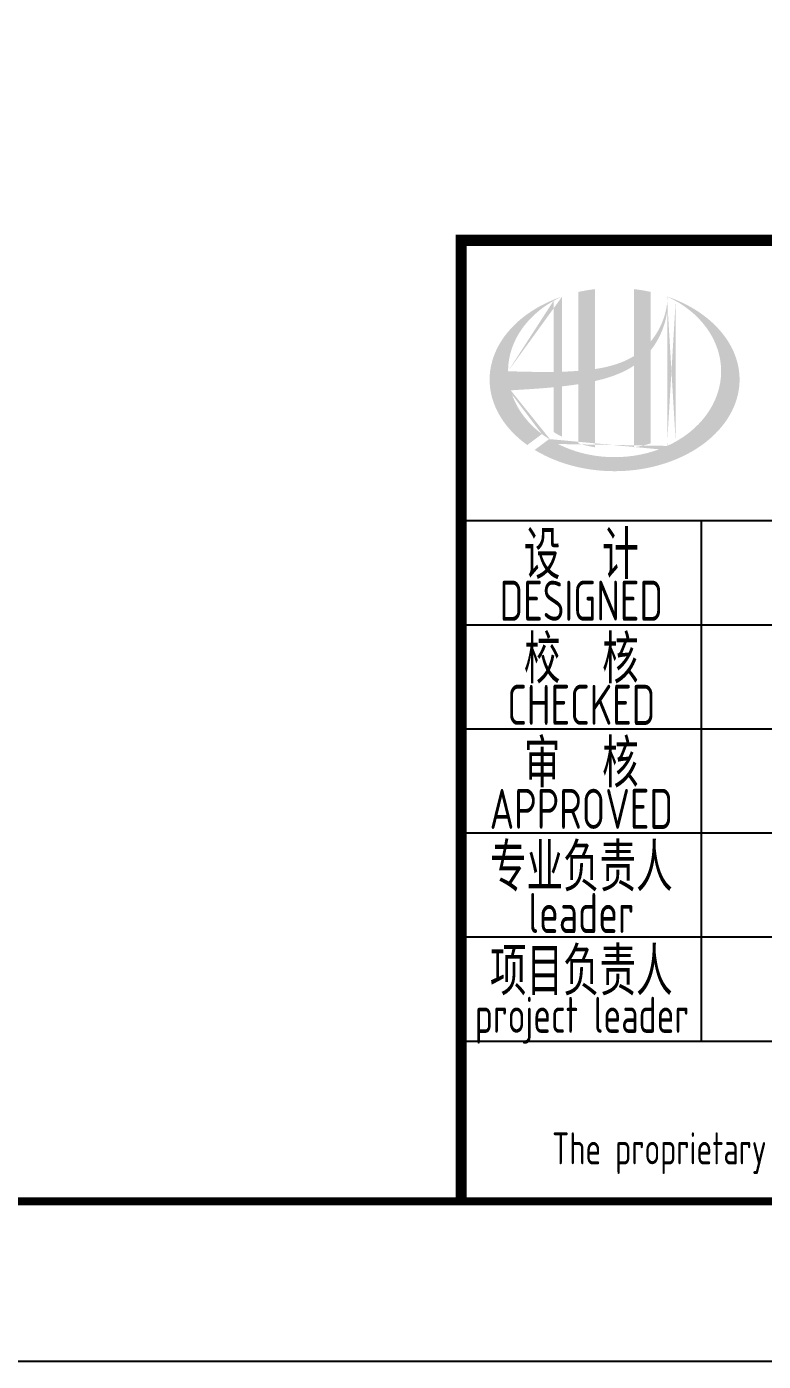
# Model space of a CAD drawing. Extents: x 6250600 to 6678662, y -692028 to -290561.
# Drawn here: x 6369408 to 6374005, y -372379 to -364044 of the extents above; entities that cross this region are included whole.
import ezdxf
from ezdxf.enums import TextEntityAlignment as Align

# ---------------------------------------------------------------- set-up
doc = ezdxf.new("R2010")
doc.units = 0
doc.header["$LTSCALE"] = 1000
doc.header["$MEASUREMENT"] = 0
doc.layers.get('0').update_dxf_attribs({"linetype": 'CONTINUOUS'})
doc.layers.add('PUB_TITLE', color=4, linetype='CONTINUOUS')
doc.styles.add('AHD', font='sceie.shx', dxfattribs={"width": 0.7, "bigfont": 'sceic.shx'})

msp = doc.modelspace()

# ---------------------------------------------------------------- hatches: boundary and pattern name
h = msp.add_hatch(color=256)
edge = h.paths.add_edge_path()
edge.add_spline(control_points=[(6372956.1, -366257.1), (6372962.2, -366255.7), (6372968.3, -366254.3), (6373017.4, -366242.4), (6373060, -366229.4), (6373134.9, -366198.3), (6373167.9, -366181.3), (6373198.7, -366160.7)], knot_values=[61.629012, 61.629012, 61.629012, 61.629012, 63.330431, 63.330431, 75.353634, 75.353634, 85.398649, 85.398649, 85.398649, 85.398649], degree=3, periodic=0)
edge.add_line((6373198.7, -366160.7), (6373198.7, -366670.9))
edge.add_spline(control_points=[(6373198.7, -366670.9), (6373215.9, -366668.2), (6373232.9, -366664.9), (6373267.7, -366656.8), (6373285.4, -366652), (6373302.7, -366646.5)], knot_values=[4.908456, 4.908456, 4.908456, 4.908456, 4.992821, 4.992821, 5.083034, 5.083034, 5.083034, 5.083034], degree=3, periodic=0)
edge.add_line((6373302.7, -366646.5), (6373302.7, -366065.1))
edge.add_spline(control_points=[(6373302.7, -366065.1), (6373311.4, -366054.1), (6373319.6, -366042.8), (6373345.7, -366003.1), (6373361.3, -365973.2), (6373390.6, -365900.4), (6373401.8, -365856.6), (6373406.5, -365811.3), (6373406.6, -365810), (6373406.7, -365808.7)], knot_values=[97.991744, 97.991744, 97.991744, 97.991744, 101.64219, 101.64219, 110.337975, 110.337975, 121.934322, 121.934322, 122.270691, 122.270691, 122.270691, 122.270691], degree=3, periodic=0)
edge.add_line((6373406.7, -365808.7), (6373406.7, -365738.3))
edge.add_spline(control_points=[(6373406.7, -365738.3), (6373406.7, -365746), (6373406.3, -365753.6), (6373405.7, -365761.3)], knot_values=[126.194075, 126.194075, 126.194075, 126.194075, 128.396762, 128.396762, 128.396762, 128.396762], degree=3, periodic=0)
edge.add_spline(control_points=[(6373405.7, -365761.3), (6373405.3, -365767.5), (6373404.6, -365773.7), (6373403.9, -365780)], knot_values=[124.417049, 124.417049, 124.417049, 124.417049, 126.194075, 126.194075, 126.194075, 126.194075], degree=3, periodic=0)
edge.add_spline(control_points=[(6373403.9, -365780), (6373402.7, -365789.1), (6373401.3, -365798.2), (6373399.5, -365807.3)], knot_values=[121.80529, 121.80529, 121.80529, 121.80529, 124.417049, 124.417049, 124.417049, 124.417049], degree=3, periodic=0)
edge.add_spline(control_points=[(6373399.5, -365807.3), (6373397.1, -365819.5), (6373394.1, -365831.6), (6373390.7, -365843.6)], knot_values=[118.31574, 118.31574, 118.31574, 118.31574, 121.80529, 121.80529, 121.80529, 121.80529], degree=3, periodic=0)
edge.add_spline(control_points=[(6373390.7, -365843.6), (6373387.2, -365855.7), (6373383.1, -365867.7), (6373378.6, -365879.6)], knot_values=[114.795988, 114.795988, 114.795988, 114.795988, 118.31574, 118.31574, 118.31574, 118.31574], degree=3, periodic=0)
edge.add_spline(control_points=[(6373378.6, -365879.6), (6373374.1, -365891.3), (6373369.1, -365902.8), (6373363.7, -365914.2)], knot_values=[111.329641, 111.329641, 111.329641, 111.329641, 114.795988, 114.795988, 114.795988, 114.795988], degree=3, periodic=0)
edge.add_spline(control_points=[(6373363.7, -365914.2), (6373358.1, -365925.7), (6373352.1, -365937.1), (6373345.7, -365948.1)], knot_values=[107.79529, 107.79529, 107.79529, 107.79529, 111.329641, 111.329641, 111.329641, 111.329641], degree=3, periodic=0)
edge.add_spline(control_points=[(6373345.7, -365948.1), (6373339.4, -365959), (6373332.6, -365969.5), (6373325.5, -365979.8)], knot_values=[104.343579, 104.343579, 104.343579, 104.343579, 107.79529, 107.79529, 107.79529, 107.79529], degree=3, periodic=0)
edge.add_spline(control_points=[(6373325.5, -365979.8), (6373318.3, -365990.2), (6373310.7, -366000.2), (6373302.7, -366009.9)], knot_values=[100.8507, 100.8507, 100.8507, 100.8507, 104.343579, 104.343579, 104.343579, 104.343579], degree=3, periodic=0)
edge.add_line((6373302.7, -366009.9), (6373302.7, -365700.6))
edge.add_spline(control_points=[(6373302.7, -365700.6), (6373268.7, -365693.1), (6373233.9, -365687.2), (6373198.7, -365683.1)], knot_values=[4.423999, 4.423999, 4.423999, 4.423999, 4.558741, 4.558741, 4.558741, 4.558741], degree=3, periodic=0)
edge.add_line((6373198.7, -365683.1), (6373198.7, -366101.2))
edge.add_spline(control_points=[(6373198.7, -366101.2), (6373126.8, -366145.8), (6373042.6, -366169), (6372956.1, -366182)], knot_values=[63.246215, 63.246215, 63.246215, 63.246215, 87.689124, 87.689124, 87.689124, 87.689124], degree=3, periodic=0)
edge.add_line((6372956.1, -366182), (6372956.1, -365683.1))
edge.add_spline(control_points=[(6372956.1, -365683.1), (6372920.9, -365687.2), (6372886.1, -365693.1), (6372852.1, -365700.6)], knot_values=[4.866038, 4.866038, 4.866038, 4.866038, 5.000777, 5.000777, 5.000777, 5.000777], degree=3, periodic=0)
edge.add_line((6372852.1, -365700.6), (6372852.1, -366193.5))
edge.add_spline(control_points=[(6372852.1, -366193.5), (6372850.4, -366193.6), (6372815.5, -366196.2), (6372780.8, -366198), (6372748.1, -366199)], knot_values=[43.657356, 43.657356, 43.657356, 43.657356, 44.134253, 53.497092, 53.497092, 53.497092, 53.497092], degree=3, periodic=0)
edge.add_line((6372748.1, -366199), (6372748.1, -365729.9))
edge.add_spline(control_points=[(6372748.1, -365729.9), (6372731, -365735.7), (6372714.3, -365742), (6372697.9, -365748.8)], knot_values=[5.14157, 5.14157, 5.14157, 5.14157, 5.212921, 5.212921, 5.212921, 5.212921], degree=3, periodic=0)
edge.add_spline(control_points=[(6372697.9, -365748.8), (6372691, -365751.6), (6372684.1, -365754.5), (6372651.9, -365768.7), (6372627.4, -365780.9), (6372603.9, -365794.1)], knot_values=[5.212921, 5.212921, 5.212921, 5.212921, 5.24296, 5.24296, 5.355623, 5.355623, 5.355623, 5.355623], degree=3, periodic=0)
edge.add_spline(control_points=[(6372603.9, -365794.1), (6372589, -365802.5), (6372574.6, -365811.2), (6372560.6, -365820.3)], knot_values=[5.355623, 5.355623, 5.355623, 5.355623, 5.426974, 5.426974, 5.426974, 5.426974], degree=3, periodic=0)
edge.add_spline(control_points=[(6372560.6, -365820.3), (6372553.1, -365825.2), (6372545.9, -365830.1), (6372532.4, -365839.6), (6372526.1, -365844.1), (6372520, -365848.7)], knot_values=[5.426974, 5.426974, 5.426974, 5.426974, 5.464765, 5.464765, 5.498325, 5.498325, 5.498325, 5.498325], degree=3, periodic=0)
edge.add_spline(control_points=[(6372520, -365848.7), (6372493.9, -365868.3), (6372469.9, -365889.1), (6372448, -365911.1)], knot_values=[5.498325, 5.498325, 5.498325, 5.498325, 5.641027, 5.641027, 5.641027, 5.641027], degree=3, periodic=0)
edge.add_spline(control_points=[(6372448, -365911.1), (6372441, -365918.1), (6372434.2, -365925.2), (6372413.8, -365947.8), (6372400.9, -365963.6), (6372389.1, -365979.8)], knot_values=[5.641027, 5.641027, 5.641027, 5.641027, 5.686569, 5.686569, 5.783729, 5.783729, 5.783729, 5.783729], degree=3, periodic=0)
edge.add_spline(control_points=[(6372389.1, -365979.8), (6372374, -366000.6), (6372360.7, -366022), (6372347.6, -366047), (6372345.9, -366050.1), (6372344.4, -366053.3)], knot_values=[5.783729, 5.783729, 5.783729, 5.783729, 5.908374, 5.908374, 5.92643, 5.92643, 5.92643, 5.92643], degree=3, periodic=0)
edge.add_spline(control_points=[(6372344.4, -366053.3), (6372331.9, -366078.4), (6372321.9, -366104.1), (6372314.3, -366130)], knot_values=[5.92643, 5.92643, 5.92643, 5.92643, 6.069132, 6.069132, 6.069132, 6.069132], degree=3, periodic=0)
edge.add_spline(control_points=[(6372314.3, -366130), (6372311.1, -366141.1), (6372308.4, -366152.3), (6372303, -366178.4), (6372300.7, -366193.5), (6372299.3, -366208.6)], knot_values=[6.069132, 6.069132, 6.069132, 6.069132, 6.130179, 6.130179, 6.211834, 6.211834, 6.211834, 6.211834], degree=3, periodic=0)
edge.add_spline(control_points=[(6372299.3, -366208.6), (6372298, -366221.7), (6372297.4, -366234.9), (6372297.4, -366248.1)], knot_values=[6.211834, 6.211834, 6.211834, 6.211834, 6.283185, 6.283185, 6.283185, 6.283185], degree=3, periodic=0)
edge.add_spline(control_points=[(6372297.4, -366248.1), (6372297.4, -366257.4), (6372297.7, -366266.8), (6372298.4, -366276.1)], knot_values=[6.283185, 6.283185, 6.283185, 6.283185, 6.333655, 6.333655, 6.333655, 6.333655], degree=3, periodic=0)
edge.add_spline(control_points=[(6372298.4, -366276.1), (6372299.6, -366294.7), (6372302.1, -366313.3), (6372305.9, -366331.9)], knot_values=[6.333655, 6.333655, 6.333655, 6.333655, 6.434594, 6.434594, 6.434594, 6.434594], degree=3, periodic=0)
edge.add_spline(control_points=[(6372305.9, -366331.9), (6372306.1, -366333.1), (6372306.4, -366334.3), (6372310.3, -366352.8), (6372315.1, -366370), (6372320.9, -366387)], knot_values=[6.434594, 6.434594, 6.434594, 6.434594, 6.441278, 6.441278, 6.535532, 6.535532, 6.535532, 6.535532], degree=3, periodic=0)
edge.add_spline(control_points=[(6372320.9, -366387), (6372327.2, -366405.2), (6372334.7, -366423.3), (6372343.5, -366441.1)], knot_values=[6.535532, 6.535532, 6.535532, 6.535532, 6.636471, 6.636471, 6.636471, 6.636471], degree=3, periodic=0)
edge.add_spline(control_points=[(6372343.5, -366441.1), (6372345.7, -366445.5), (6372347.9, -366450), (6372357.3, -366467.6), (6372365, -366480.7), (6372373.4, -366493.5)], knot_values=[6.636471, 6.636471, 6.636471, 6.636471, 6.661894, 6.661894, 6.73741, 6.73741, 6.73741, 6.73741], degree=3, periodic=0)
edge.add_spline(control_points=[(6372373.4, -366493.5), (6372384.5, -366510.7), (6372396.9, -366527.5), (6372410.4, -366543.9)], knot_values=[6.73741, 6.73741, 6.73741, 6.73741, 6.838349, 6.838349, 6.838349, 6.838349], degree=3, periodic=0)
edge.add_spline(control_points=[(6372410.4, -366543.9), (6372416.4, -366551), (6372422.5, -366558.1), (6372437, -366574), (6372445.6, -366582.9), (6372454.4, -366591.5)], knot_values=[6.838349, 6.838349, 6.838349, 6.838349, 6.88251, 6.88251, 6.939288, 6.939288, 6.939288, 6.939288], degree=3, periodic=0)
edge.add_spline(control_points=[(6372454.4, -366591.5), (6372470.2, -366606.9), (6372487.1, -366621.7), (6372505, -366635.9)], knot_values=[6.939288, 6.939288, 6.939288, 6.939288, 7.040227, 7.040227, 7.040227, 7.040227], degree=3, periodic=0)
edge.add_spline(control_points=[(6372505, -366635.9), (6372513.9, -366643), (6372523.1, -366650), (6372532.6, -366656.7)], knot_values=[7.040227, 7.040227, 7.040227, 7.040227, 7.090696, 7.090696, 7.090696, 7.090696], degree=3, periodic=0)
edge.add_line((6372532.6, -366656.7), (6372623.7, -366588.4))
edge.add_ellipse((6373077.4, -366196.1), major_axis=(665, 0), ratio=0.806676, start_angle=192.81901, end_angle=226.98533, ccw=False)
edge.add_spline(control_points=[(6372428.9, -366315.1), (6372453, -366313.6), (6372477.1, -366312.2), (6372565.7, -366306.7), (6372630.6, -366302.4), (6372696.1, -366296)], knot_values=[11.398263, 11.398263, 11.398263, 11.398263, 18.40729, 18.40729, 37.18094, 37.18094, 37.18094, 37.18094], degree=3, periodic=0)
edge.add_line((6372696.1, -366296), (6372696.1, -366575.1))
edge.add_spline(control_points=[(6372696.1, -366575.1), (6372699.6, -366577.3), (6372703.2, -366579.5), (6372720.2, -366589.7), (6372733.9, -366597.3), (6372748.1, -366604.5)], knot_values=[4.049945, 4.049945, 4.049945, 4.049945, 4.072021, 4.072021, 4.153257, 4.153257, 4.153257, 4.153257], degree=3, periodic=0)
edge.add_line((6372748.1, -366604.5), (6372748.1, -366290.6))
edge.add_spline(control_points=[(6372748.1, -366290.6), (6372780.3, -366286.9), (6372812.6, -366282.7), (6372847.5, -366277.3), (6372849.8, -366276.9), (6372852.1, -366276.6)], knot_values=[42.135009, 42.135009, 42.135009, 42.135009, 51.307228, 51.307228, 51.948574, 51.948574, 51.948574, 51.948574], degree=3, periodic=0)
edge.add_line((6372852.1, -366276.6), (6372852.1, -366646.5))
edge.add_spline(control_points=[(6372852.1, -366646.5), (6372885.7, -366657.1), (6372920.6, -366665.3), (6372956.1, -366670.9)], knot_values=[4.34174, 4.34174, 4.34174, 4.34174, 4.516316, 4.516316, 4.516316, 4.516316], degree=3, periodic=0)
edge.add_line((6372956.1, -366670.9), (6372956.1, -366257.1))
edge = h.paths.add_edge_path(flags=16)
edge.add_ellipse((6373077.4, -366196.1), major_axis=(665, 0), ratio=0.806676, start_angle=124.98746, end_angle=179.99898, ccw=False)
edge.add_line((6372696.1, -365756.6), (6372696.1, -366200.2))
edge.add_spline(control_points=[(6372696.1, -366200.2), (6372600.7, -366201.5), (6372506.8, -366198.5), (6372412.4, -366196.1)], knot_values=[11.27373, 11.27373, 11.27373, 11.27373, 38.687513, 38.687513, 38.687513, 38.687513], degree=3, periodic=0)
edge = h.paths.add_edge_path()
edge.add_spline(control_points=[(6372578.6, -366687.2), (6372609.6, -366706.2), (6372642.8, -366723.5), (6372727.4, -366760.7), (6372780.7, -366778.6), (6372891.4, -366805.2), (6372948.9, -366813.9), (6373065, -366821.6), (6373123.7, -366820.7), (6373239.2, -366809.2), (6373296.1, -366798.7), (6373405.1, -366768.6), (6373457.3, -366749.1), (6373554.2, -366702.2), (6373598.9, -366674.9), (6373678.9, -366613.9), (6373714.1, -366580.4), (6373773.4, -366508.9), (6373797.5, -366471), (6373833.9, -366392.9), (6373846.2, -366352.7), (6373858.8, -366271.5), (6373859, -366230.5), (6373847.6, -366149), (6373835.8, -366108.5), (6373800.2, -366029.8), (6373776.4, -365991.6), (6373717.5, -365919.4), (6373682.5, -365885.5), (6373602.7, -365823.8), (6373557.9, -365796.1), (6373476.8, -365756.3), (6373442.4, -365742.1), (6373406.7, -365729.9)], knot_values=[0.886421, 0.886421, 0.886421, 0.886421, 1.040557, 1.040557, 1.261172, 1.261172, 1.481788, 1.481788, 1.702404, 1.702404, 1.92302, 1.92302, 2.143636, 2.143636, 2.364252, 2.364252, 2.584868, 2.584868, 2.805484, 2.805484, 3.026099, 3.026099, 3.246715, 3.246715, 3.46852, 3.46852, 3.690325, 3.690325, 3.91213, 3.91213, 4.133935, 4.133935, 4.283209, 4.283209, 4.283209, 4.283209], degree=3, periodic=0)
edge.add_line((6373406.7, -365729.9), (6373406.7, -365729.9))
edge.add_spline(control_points=[(6373406.7, -365730), (6373406.8, -365732.8), (6373406.8, -365735.5), (6373406.7, -365738.3)], knot_values=[128.396762, 128.396762, 128.396762, 128.396762, 129.192193, 129.192193, 129.192193, 129.192193], degree=3, periodic=0)
edge.add_line((6373406.7, -365738.3), (6373406.7, -366662.2))
edge.add_ellipse((6373077.4, -366196.1), major_axis=(665, 0), ratio=0.806676, start_angle=232.10542, end_angle=299.68334, ccw=False)
edge.add_line((6372668.9, -366619.5), (6372578.6, -366687.2))
edge = h.paths.add_edge_path(flags=16)
edge.add_ellipse((6373077.4, -366196.1), major_axis=(665, 0), ratio=0.806676, start_angle=304.98746, end_angle=415.01211, ccw=False)
edge.add_line((6373458.7, -366635.6), (6373458.7, -365756.6))
h = msp.add_hatch(color=256)
edge = h.paths.add_edge_path()
edge.add_spline(control_points=[(6372956.1, -366257.1), (6372962.2, -366255.7), (6372968.3, -366254.3), (6373017.4, -366242.4), (6373060, -366229.4), (6373134.9, -366198.3), (6373167.9, -366181.3), (6373198.7, -366160.7)], knot_values=[61.629012, 61.629012, 61.629012, 61.629012, 63.330431, 63.330431, 75.353634, 75.353634, 85.398649, 85.398649, 85.398649, 85.398649], degree=3, periodic=0)
edge.add_line((6373198.7, -366160.7), (6373198.7, -366670.9))
edge.add_spline(control_points=[(6373198.7, -366670.9), (6373215.9, -366668.2), (6373232.9, -366664.9), (6373267.7, -366656.8), (6373285.4, -366652), (6373302.7, -366646.5)], knot_values=[4.908456, 4.908456, 4.908456, 4.908456, 4.992821, 4.992821, 5.083034, 5.083034, 5.083034, 5.083034], degree=3, periodic=0)
edge.add_line((6373302.7, -366646.5), (6373302.7, -366065.1))
edge.add_spline(control_points=[(6373302.7, -366065.1), (6373311.4, -366054.1), (6373319.6, -366042.8), (6373345.7, -366003.1), (6373361.3, -365973.2), (6373390.6, -365900.4), (6373401.8, -365856.6), (6373406.5, -365811.3), (6373406.6, -365810), (6373406.7, -365808.7)], knot_values=[97.991744, 97.991744, 97.991744, 97.991744, 101.64219, 101.64219, 110.337975, 110.337975, 121.934322, 121.934322, 122.270691, 122.270691, 122.270691, 122.270691], degree=3, periodic=0)
edge.add_line((6373406.7, -365808.7), (6373406.7, -365738.3))
edge.add_spline(control_points=[(6373406.7, -365738.3), (6373406.7, -365746), (6373406.3, -365753.6), (6373405.7, -365761.3)], knot_values=[126.194075, 126.194075, 126.194075, 126.194075, 128.396762, 128.396762, 128.396762, 128.396762], degree=3, periodic=0)
edge.add_spline(control_points=[(6373405.7, -365761.3), (6373405.3, -365767.5), (6373404.6, -365773.7), (6373403.9, -365780)], knot_values=[124.417049, 124.417049, 124.417049, 124.417049, 126.194075, 126.194075, 126.194075, 126.194075], degree=3, periodic=0)
edge.add_spline(control_points=[(6373403.9, -365780), (6373402.7, -365789.1), (6373401.3, -365798.2), (6373399.5, -365807.3)], knot_values=[121.80529, 121.80529, 121.80529, 121.80529, 124.417049, 124.417049, 124.417049, 124.417049], degree=3, periodic=0)
edge.add_spline(control_points=[(6373399.5, -365807.3), (6373397.1, -365819.5), (6373394.1, -365831.6), (6373390.7, -365843.6)], knot_values=[118.31574, 118.31574, 118.31574, 118.31574, 121.80529, 121.80529, 121.80529, 121.80529], degree=3, periodic=0)
edge.add_spline(control_points=[(6373390.7, -365843.6), (6373387.2, -365855.7), (6373383.1, -365867.7), (6373378.6, -365879.6)], knot_values=[114.795988, 114.795988, 114.795988, 114.795988, 118.31574, 118.31574, 118.31574, 118.31574], degree=3, periodic=0)
edge.add_spline(control_points=[(6373378.6, -365879.6), (6373374.1, -365891.3), (6373369.1, -365902.8), (6373363.7, -365914.2)], knot_values=[111.329641, 111.329641, 111.329641, 111.329641, 114.795988, 114.795988, 114.795988, 114.795988], degree=3, periodic=0)
edge.add_spline(control_points=[(6373363.7, -365914.2), (6373358.1, -365925.7), (6373352.1, -365937.1), (6373345.7, -365948.1)], knot_values=[107.79529, 107.79529, 107.79529, 107.79529, 111.329641, 111.329641, 111.329641, 111.329641], degree=3, periodic=0)
edge.add_spline(control_points=[(6373345.7, -365948.1), (6373339.4, -365959), (6373332.6, -365969.5), (6373325.5, -365979.8)], knot_values=[104.343579, 104.343579, 104.343579, 104.343579, 107.79529, 107.79529, 107.79529, 107.79529], degree=3, periodic=0)
edge.add_spline(control_points=[(6373325.5, -365979.8), (6373318.3, -365990.2), (6373310.7, -366000.2), (6373302.7, -366009.9)], knot_values=[100.8507, 100.8507, 100.8507, 100.8507, 104.343579, 104.343579, 104.343579, 104.343579], degree=3, periodic=0)
edge.add_line((6373302.7, -366009.9), (6373302.7, -365700.6))
edge.add_spline(control_points=[(6373302.7, -365700.6), (6373268.7, -365693.1), (6373233.9, -365687.2), (6373198.7, -365683.1)], knot_values=[4.423999, 4.423999, 4.423999, 4.423999, 4.558741, 4.558741, 4.558741, 4.558741], degree=3, periodic=0)
edge.add_line((6373198.7, -365683.1), (6373198.7, -366101.2))
edge.add_spline(control_points=[(6373198.7, -366101.2), (6373126.8, -366145.8), (6373042.6, -366169), (6372956.1, -366182)], knot_values=[63.246215, 63.246215, 63.246215, 63.246215, 87.689124, 87.689124, 87.689124, 87.689124], degree=3, periodic=0)
edge.add_line((6372956.1, -366182), (6372956.1, -365683.1))
edge.add_spline(control_points=[(6372956.1, -365683.1), (6372920.9, -365687.2), (6372886.1, -365693.1), (6372852.1, -365700.6)], knot_values=[4.866038, 4.866038, 4.866038, 4.866038, 5.000777, 5.000777, 5.000777, 5.000777], degree=3, periodic=0)
edge.add_line((6372852.1, -365700.6), (6372852.1, -366193.5))
edge.add_spline(control_points=[(6372852.1, -366193.5), (6372850.4, -366193.6), (6372815.5, -366196.2), (6372780.8, -366198), (6372748.1, -366199)], knot_values=[43.657356, 43.657356, 43.657356, 43.657356, 44.134253, 53.497092, 53.497092, 53.497092, 53.497092], degree=3, periodic=0)
edge.add_line((6372748.1, -366199), (6372748.1, -365729.9))
edge.add_spline(control_points=[(6372748.1, -365729.9), (6372731, -365735.7), (6372714.3, -365742), (6372697.9, -365748.8)], knot_values=[5.14157, 5.14157, 5.14157, 5.14157, 5.212921, 5.212921, 5.212921, 5.212921], degree=3, periodic=0)
edge.add_spline(control_points=[(6372697.9, -365748.8), (6372691, -365751.6), (6372684.1, -365754.5), (6372651.9, -365768.7), (6372627.4, -365780.9), (6372603.9, -365794.1)], knot_values=[5.212921, 5.212921, 5.212921, 5.212921, 5.24296, 5.24296, 5.355623, 5.355623, 5.355623, 5.355623], degree=3, periodic=0)
edge.add_spline(control_points=[(6372603.9, -365794.1), (6372589, -365802.5), (6372574.6, -365811.2), (6372560.6, -365820.3)], knot_values=[5.355623, 5.355623, 5.355623, 5.355623, 5.426974, 5.426974, 5.426974, 5.426974], degree=3, periodic=0)
edge.add_spline(control_points=[(6372560.6, -365820.3), (6372553.1, -365825.2), (6372545.9, -365830.1), (6372532.4, -365839.6), (6372526.1, -365844.1), (6372520, -365848.7)], knot_values=[5.426974, 5.426974, 5.426974, 5.426974, 5.464765, 5.464765, 5.498325, 5.498325, 5.498325, 5.498325], degree=3, periodic=0)
edge.add_spline(control_points=[(6372520, -365848.7), (6372493.9, -365868.3), (6372469.9, -365889.1), (6372448, -365911.1)], knot_values=[5.498325, 5.498325, 5.498325, 5.498325, 5.641027, 5.641027, 5.641027, 5.641027], degree=3, periodic=0)
edge.add_spline(control_points=[(6372448, -365911.1), (6372441, -365918.1), (6372434.2, -365925.2), (6372413.8, -365947.8), (6372400.9, -365963.6), (6372389.1, -365979.8)], knot_values=[5.641027, 5.641027, 5.641027, 5.641027, 5.686569, 5.686569, 5.783729, 5.783729, 5.783729, 5.783729], degree=3, periodic=0)
edge.add_spline(control_points=[(6372389.1, -365979.8), (6372374, -366000.6), (6372360.7, -366022), (6372347.6, -366047), (6372345.9, -366050.1), (6372344.4, -366053.3)], knot_values=[5.783729, 5.783729, 5.783729, 5.783729, 5.908374, 5.908374, 5.92643, 5.92643, 5.92643, 5.92643], degree=3, periodic=0)
edge.add_spline(control_points=[(6372344.4, -366053.3), (6372331.9, -366078.4), (6372321.9, -366104.1), (6372314.3, -366130)], knot_values=[5.92643, 5.92643, 5.92643, 5.92643, 6.069132, 6.069132, 6.069132, 6.069132], degree=3, periodic=0)
edge.add_spline(control_points=[(6372314.3, -366130), (6372311.1, -366141.1), (6372308.4, -366152.3), (6372303, -366178.4), (6372300.7, -366193.5), (6372299.3, -366208.6)], knot_values=[6.069132, 6.069132, 6.069132, 6.069132, 6.130179, 6.130179, 6.211834, 6.211834, 6.211834, 6.211834], degree=3, periodic=0)
edge.add_spline(control_points=[(6372299.3, -366208.6), (6372298, -366221.7), (6372297.4, -366234.9), (6372297.4, -366248.1)], knot_values=[6.211834, 6.211834, 6.211834, 6.211834, 6.283185, 6.283185, 6.283185, 6.283185], degree=3, periodic=0)
edge.add_spline(control_points=[(6372297.4, -366248.1), (6372297.4, -366257.4), (6372297.7, -366266.8), (6372298.4, -366276.1)], knot_values=[6.283185, 6.283185, 6.283185, 6.283185, 6.333655, 6.333655, 6.333655, 6.333655], degree=3, periodic=0)
edge.add_spline(control_points=[(6372298.4, -366276.1), (6372299.6, -366294.7), (6372302.1, -366313.3), (6372305.9, -366331.9)], knot_values=[6.333655, 6.333655, 6.333655, 6.333655, 6.434594, 6.434594, 6.434594, 6.434594], degree=3, periodic=0)
edge.add_spline(control_points=[(6372305.9, -366331.9), (6372306.1, -366333.1), (6372306.4, -366334.3), (6372310.3, -366352.8), (6372315.1, -366370), (6372320.9, -366387)], knot_values=[6.434594, 6.434594, 6.434594, 6.434594, 6.441278, 6.441278, 6.535532, 6.535532, 6.535532, 6.535532], degree=3, periodic=0)
edge.add_spline(control_points=[(6372320.9, -366387), (6372327.2, -366405.2), (6372334.7, -366423.3), (6372343.5, -366441.1)], knot_values=[6.535532, 6.535532, 6.535532, 6.535532, 6.636471, 6.636471, 6.636471, 6.636471], degree=3, periodic=0)
edge.add_spline(control_points=[(6372343.5, -366441.1), (6372345.7, -366445.5), (6372347.9, -366450), (6372357.3, -366467.6), (6372365, -366480.7), (6372373.4, -366493.5)], knot_values=[6.636471, 6.636471, 6.636471, 6.636471, 6.661894, 6.661894, 6.73741, 6.73741, 6.73741, 6.73741], degree=3, periodic=0)
edge.add_spline(control_points=[(6372373.4, -366493.5), (6372384.5, -366510.7), (6372396.9, -366527.5), (6372410.4, -366543.9)], knot_values=[6.73741, 6.73741, 6.73741, 6.73741, 6.838349, 6.838349, 6.838349, 6.838349], degree=3, periodic=0)
edge.add_spline(control_points=[(6372410.4, -366543.9), (6372416.4, -366551), (6372422.5, -366558.1), (6372437, -366574), (6372445.6, -366582.9), (6372454.4, -366591.5)], knot_values=[6.838349, 6.838349, 6.838349, 6.838349, 6.88251, 6.88251, 6.939288, 6.939288, 6.939288, 6.939288], degree=3, periodic=0)
edge.add_spline(control_points=[(6372454.4, -366591.5), (6372470.2, -366606.9), (6372487.1, -366621.7), (6372505, -366635.9)], knot_values=[6.939288, 6.939288, 6.939288, 6.939288, 7.040227, 7.040227, 7.040227, 7.040227], degree=3, periodic=0)
edge.add_spline(control_points=[(6372505, -366635.9), (6372513.9, -366643), (6372523.1, -366650), (6372532.6, -366656.7)], knot_values=[7.040227, 7.040227, 7.040227, 7.040227, 7.090696, 7.090696, 7.090696, 7.090696], degree=3, periodic=0)
edge.add_line((6372532.6, -366656.7), (6372623.7, -366588.4))
edge.add_ellipse((6373077.4, -366196.1), major_axis=(665, 0), ratio=0.806676, start_angle=192.81901, end_angle=226.98533, ccw=False)
edge.add_spline(control_points=[(6372428.9, -366315.1), (6372453, -366313.6), (6372477.1, -366312.2), (6372565.7, -366306.7), (6372630.6, -366302.4), (6372696.1, -366296)], knot_values=[11.398263, 11.398263, 11.398263, 11.398263, 18.40729, 18.40729, 37.18094, 37.18094, 37.18094, 37.18094], degree=3, periodic=0)
edge.add_line((6372696.1, -366296), (6372696.1, -366575.1))
edge.add_spline(control_points=[(6372696.1, -366575.1), (6372699.6, -366577.3), (6372703.2, -366579.5), (6372720.2, -366589.7), (6372733.9, -366597.3), (6372748.1, -366604.5)], knot_values=[4.049945, 4.049945, 4.049945, 4.049945, 4.072021, 4.072021, 4.153257, 4.153257, 4.153257, 4.153257], degree=3, periodic=0)
edge.add_line((6372748.1, -366604.5), (6372748.1, -366290.6))
edge.add_spline(control_points=[(6372748.1, -366290.6), (6372780.3, -366286.9), (6372812.6, -366282.7), (6372847.5, -366277.3), (6372849.8, -366276.9), (6372852.1, -366276.6)], knot_values=[42.135009, 42.135009, 42.135009, 42.135009, 51.307228, 51.307228, 51.948574, 51.948574, 51.948574, 51.948574], degree=3, periodic=0)
edge.add_line((6372852.1, -366276.6), (6372852.1, -366646.5))
edge.add_spline(control_points=[(6372852.1, -366646.5), (6372885.7, -366657.1), (6372920.6, -366665.3), (6372956.1, -366670.9)], knot_values=[4.34174, 4.34174, 4.34174, 4.34174, 4.516316, 4.516316, 4.516316, 4.516316], degree=3, periodic=0)
edge.add_line((6372956.1, -366670.9), (6372956.1, -366257.1))
edge = h.paths.add_edge_path(flags=16)
edge.add_ellipse((6373077.4, -366196.1), major_axis=(665, 0), ratio=0.806676, start_angle=124.98746, end_angle=179.99898, ccw=False)
edge.add_line((6372696.1, -365756.6), (6372696.1, -366200.2))
edge.add_spline(control_points=[(6372696.1, -366200.2), (6372600.7, -366201.5), (6372506.8, -366198.5), (6372412.4, -366196.1)], knot_values=[11.27373, 11.27373, 11.27373, 11.27373, 38.687513, 38.687513, 38.687513, 38.687513], degree=3, periodic=0)
edge = h.paths.add_edge_path()
edge.add_spline(control_points=[(6372578.6, -366687.2), (6372609.6, -366706.2), (6372642.8, -366723.5), (6372727.4, -366760.7), (6372780.7, -366778.6), (6372891.4, -366805.2), (6372948.9, -366813.9), (6373065, -366821.6), (6373123.7, -366820.7), (6373239.2, -366809.2), (6373296.1, -366798.7), (6373405.1, -366768.6), (6373457.3, -366749.1), (6373554.2, -366702.2), (6373598.9, -366674.9), (6373678.9, -366613.9), (6373714.1, -366580.4), (6373773.4, -366508.9), (6373797.5, -366471), (6373833.9, -366392.9), (6373846.2, -366352.7), (6373858.8, -366271.5), (6373859, -366230.5), (6373847.6, -366149), (6373835.8, -366108.5), (6373800.2, -366029.8), (6373776.4, -365991.6), (6373717.5, -365919.4), (6373682.5, -365885.5), (6373602.7, -365823.8), (6373557.9, -365796.1), (6373476.8, -365756.3), (6373442.4, -365742.1), (6373406.7, -365729.9)], knot_values=[0.886421, 0.886421, 0.886421, 0.886421, 1.040557, 1.040557, 1.261172, 1.261172, 1.481788, 1.481788, 1.702404, 1.702404, 1.92302, 1.92302, 2.143636, 2.143636, 2.364252, 2.364252, 2.584868, 2.584868, 2.805484, 2.805484, 3.026099, 3.026099, 3.246715, 3.246715, 3.46852, 3.46852, 3.690325, 3.690325, 3.91213, 3.91213, 4.133935, 4.133935, 4.283209, 4.283209, 4.283209, 4.283209], degree=3, periodic=0)
edge.add_line((6373406.7, -365729.9), (6373406.7, -365729.9))
edge.add_spline(control_points=[(6373406.7, -365730), (6373406.8, -365732.8), (6373406.8, -365735.5), (6373406.7, -365738.3)], knot_values=[128.396762, 128.396762, 128.396762, 128.396762, 129.192193, 129.192193, 129.192193, 129.192193], degree=3, periodic=0)
edge.add_line((6373406.7, -365738.3), (6373406.7, -366662.2))
edge.add_ellipse((6373077.4, -366196.1), major_axis=(665, 0), ratio=0.806676, start_angle=232.10542, end_angle=299.68334, ccw=False)
edge.add_line((6372668.9, -366619.5), (6372578.6, -366687.2))
edge = h.paths.add_edge_path(flags=16)
edge.add_ellipse((6373077.4, -366196.1), major_axis=(665, 0), ratio=0.806676, start_angle=304.98746, end_angle=415.01211, ccw=False)
edge.add_line((6373458.7, -366635.6), (6373458.7, -365756.6))

# ---------------------------------------------------------------- linework, layer by layer
for p, q in [((6372119.6, -367128.7), (6390119.6, -367128.7)), ((6373619.6, -370378.7), (6373619.6, -367128.7)), ((6372119.6, -367778.7), (6377619.6, -367778.7)), ((6372119.6, -368428.7), (6377619.6, -368428.7)), ((6372119.6, -369078.7), (6377619.6, -369078.7)), ((6372119.6, -369728.7), (6390119.6, -369728.7)), ((6372119.6, -370378.7), (6390119.6, -370378.7)), ((6372119.6, -371378.7), (6390119.6, -371378.7))]:
    msp.add_line(p, q)
msp.add_lwpolyline([(6390119.6, -365378.7, 70, 70, 0), (6372119.6, -365378.7, 70, 70, 0), (6372119.6, -371378.7, 0, 0, 0)], format="xyseb")
at = {"const_width": 70}
msp.add_lwpolyline([(6372119.6, -365378.7), (6372119.6, -371378.7)], dxfattribs=at)
at = {"layer": 'PUB_TITLE', "linetype": 'Continuous'}
msp.add_lwpolyline([(6331719.6, -372378.7), (6391119.6, -372378.7), (6391119.6, -330378.7), (6331719.6, -330378.7)], close=True, dxfattribs=at)
at = {"layer": 'PUB_TITLE', "const_width": 50}
msp.add_lwpolyline([(6334219.6, -371378.7), (6390119.6, -371378.7), (6390119.6, -331378.7), (6334219.6, -331378.7)], close=True, dxfattribs=at)

# ---------------------------------------------------------------- texts
at = {"style": 'AHD', "width": 0.8}
for s, height, p in [('设  计', 300, (6372869.6, -367328.7)), ('设  计', 300, (6372869.6, -367328.7)), ('DESIGNED', 250, (6372869.6, -367628.7)), ('DESIGNED', 250, (6372869.6, -367628.7)), ('校  核', 300, (6372869.6, -367978.7)), ('校  核', 300, (6372869.6, -367978.7)), ('CHECKED', 250, (6372869.6, -368278.7)), ('CHECKED', 250, (6372869.6, -368278.7)), ('审  核', 300, (6372869.6, -368628.7)), ('审  核', 300, (6372869.6, -368628.7)), ('APPROVED', 250, (6372869.6, -368928.7)), ('APPROVED', 250, (6372869.6, -368928.7)), ('专业负责人', 300, (6372869.6, -369278.7)), ('leader', 250, (6372869.6, -369578.7)), ('项目负责人', 300, (6372869.6, -369928.7)), ('project leader', 225, (6372873.6, -370248.7)), ('The proprietary right of this document belongs to Anhui Huadong Chemical And Medical Engineering  Co.,Ltd.  and any replication or transfer to the 3rd. side is forbidden without its permission. ', 200, (6381119.6, -371078.7)), ('The proprietary right of this document belongs to Anhui Huadong Chemical And Medical Engineering  Co.,Ltd.  and any replication or transfer to the 3rd. side is forbidden without its permission. ', 200, (6381119.6, -371078.7))]:
    msp.add_text(s, height=height, dxfattribs=at).set_placement(p, align=Align.MIDDLE)

doc.saveas('drawing.dxf')
